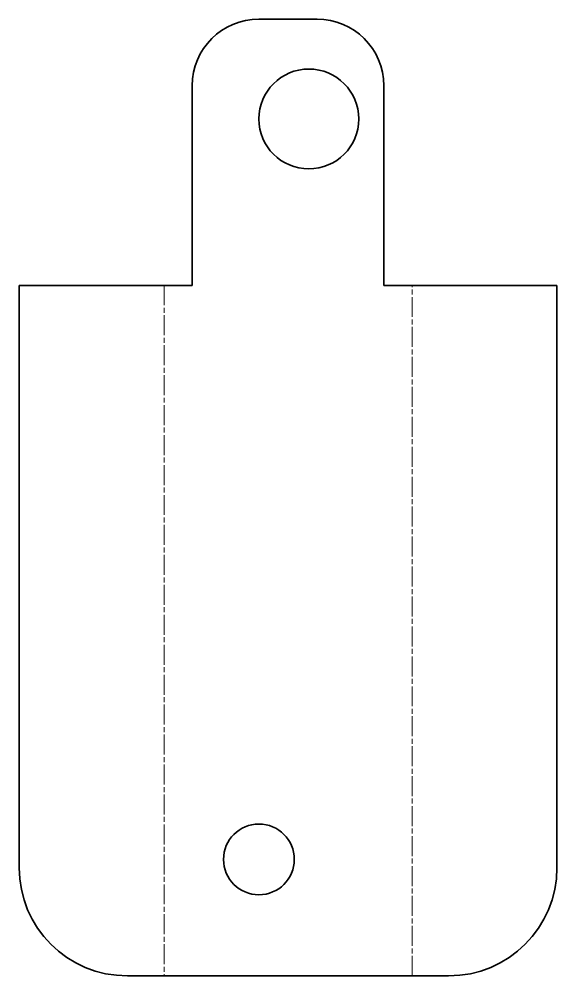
# Model space of a CAD drawing. Header units: inches. Extents: x 0 to 65, y 0 to 115.
import ezdxf

# ---------------------------------------------------------------- set-up
doc = ezdxf.new("R2010")
doc.units = ezdxf.units.IN
doc.header["$MEASUREMENT"] = 0
doc.linetypes.add('Chain', pattern=[13.68, 9.12, -1.14, 2.28, -1.14])
doc.layers.add('SIMUMAK Bend Centerline (ISO)', color=7, linetype='Chain', lineweight=9)
doc.layers.add('SIMUMAK Visible (ISO)', color=7, linetype='Continuous', lineweight=35)

# ---------------------------------------------------------------- blocks, each defined once
blk = doc.blocks.new('CA-SMT-03-ANINF01_Sheet_5_CA-SMT-03-ANINF01 (desplegada)')
at = {"layer": 'SIMUMAK Bend Centerline (ISO)', "ltscale": 0.263158}
for p, q in [((-14.89, 25.5), (-14.89, -57.5)), ((14.89, -57.5), (14.89, 25.5))]:
    blk.add_line(p, q, dxfattribs=at)
at = {"layer": 'SIMUMAK Visible (ISO)'}
for p, q in [((-3.5, 57.5), (3.5, 57.5)), ((-11.5, 49.5), (-11.5, 25.5)), ((11.5, 25.5), (11.5, 49.5)), ((-11.5, 25.5), (-32.29, 25.5)), ((-32.29, -44.5), (-32.29, 25.5)), ((32.29, 25.5), (11.5, 25.5)), ((32.29, 25.5), (32.29, -44.5)), ((19.29, -57.5), (-19.29, -57.5))]:
    blk.add_line(p, q, dxfattribs=at)
for centre, radius in [((2.5, 45.5), 6), ((-3.5, -43.5), 4.25)]:
    blk.add_circle(centre, radius, dxfattribs=at)
at = {"layer": 'SIMUMAK Visible (ISO)', "extrusion": (0, 0, -1)}
for centre, radius, start, end in [((3.5, 49.5), 8, 0, 90), ((-3.5, 49.5), 8, 90, 180), ((19.29, -44.5), 13, 270, 0), ((-19.29, -44.5), 13, 180, 270)]:
    blk.add_arc(centre, radius, start, end, dxfattribs=at)

msp = doc.modelspace()

# ---------------------------------------------------------------- block references
msp.add_blockref('CA-SMT-03-ANINF01_Sheet_5_CA-SMT-03-ANINF01 (desplegada)', (32.29, 57.5))

doc.saveas('drawing.dxf')
